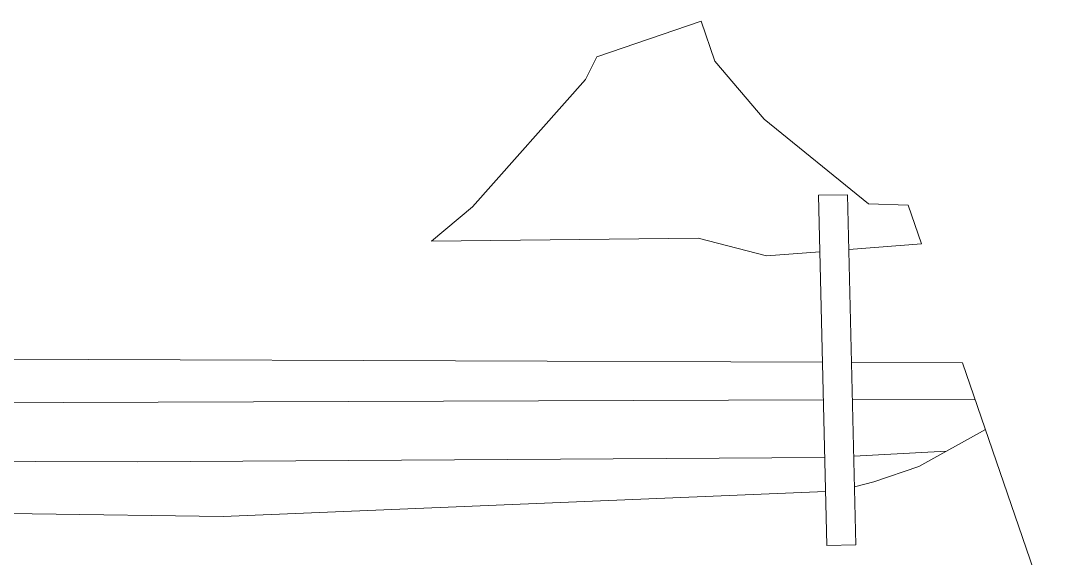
# Model space of a CAD drawing. Header units: metres. Extents: x -48 to 2360, y -1392 to 453.
# Drawn here: x 836.2 to 1007.3, y -50.9 to 36.7 of the extents above; entities that cross this region are included whole.
import ezdxf

# ---------------------------------------------------------------- set-up
doc = ezdxf.new("R2010")
doc.units = ezdxf.units.M
doc.layers.add('trazo', color=7, linetype='Continuous', lineweight=18)

msp = doc.modelspace()

# ---------------------------------------------------------------- linework, layer by layer
at = {"layer": 'trazo', "ltscale": 7, "transparency": 33554559}
msp.add_line((989.57, -19.05), (1007.26, -70.4), dxfattribs=at)
for points in [[(930.02, 30.82), (947.01, 36.67), (949.25, 30.14), (957.27, 20.66), (974.24, 6.89), (980.71, 6.66)], [(903.05, 0.76), (909.73, 6.38), (928.18, 27.13), (930.02, 30.82)], [(966.14, 8.27), (967.47, -48.83), (972.21, -48.72), (970.85, 8.33), (966.14, 8.27)], [(980.71, 6.66), (982.88, 0.35)], [(903.05, 0.76), (946.5, 1.28), (957.65, -1.61), (966.35, -0.94)], [(971.06, -0.57), (982.88, 0.35)], [(966.77, -18.97), (787.37, -18.32)], [(989.57, -19.05), (971.5, -18.98)], [(966.92, -25.11), (765.63, -25.81)], [(991.63, -25.03), (971.64, -25.1)], [(975.16, -38.47), (982.47, -35.95), (993.32, -29.93)], [(986.97, -33.46), (971.86, -34.27)], [(967.14, -34.48), (855.11, -35.17), (739.46, -34.82), (704.79, -46.77)], [(975.16, -38.47), (971.98, -39.27)], [(967.26, -40.01), (869.15, -44.11), (806.82, -43.25), (704.79, -46.77)]]:
    msp.add_lwpolyline(points, dxfattribs=at)

doc.saveas('drawing.dxf')
